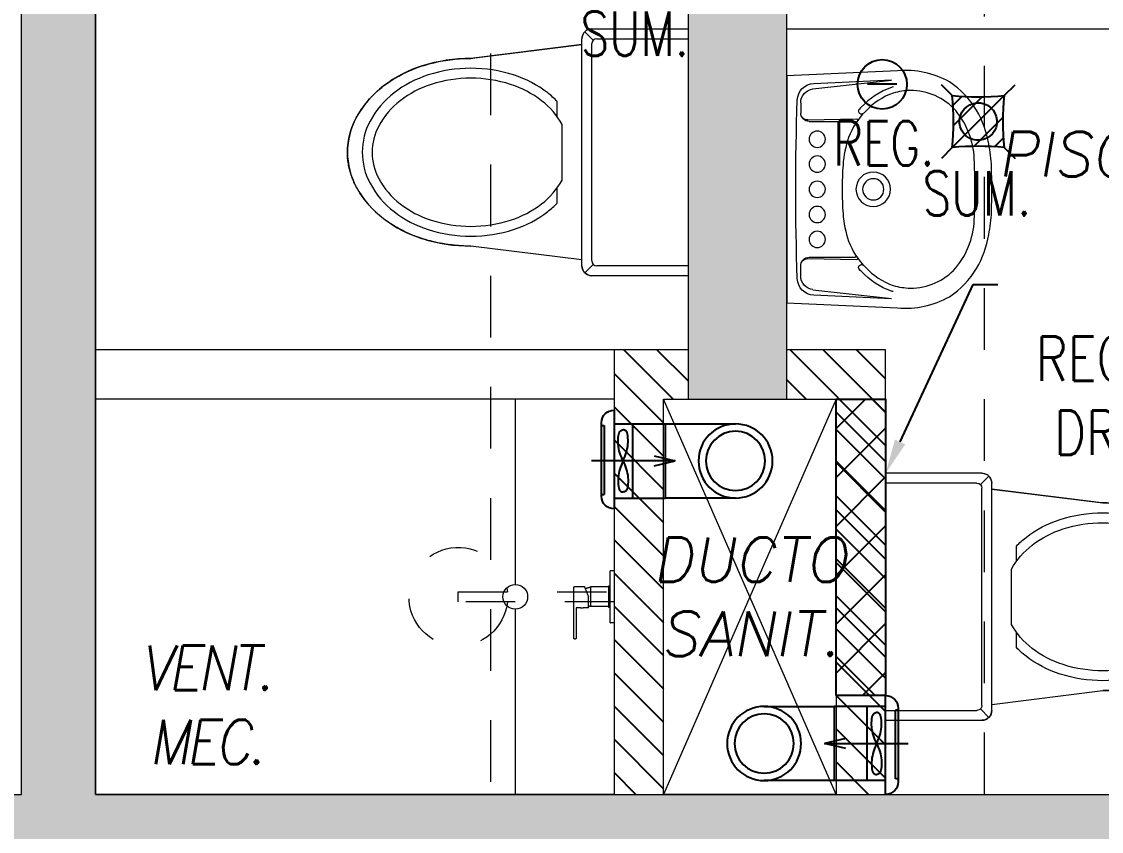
# Model space of a CAD drawing. Header units: millimetres. Extents: x -3 to 53, y -110 to 39.
# Drawn here: x 44.05 to 46.237, y 4.125 to 5.765 of the extents above; entities that cross this region are included whole.
import ezdxf
from ezdxf import colors
from ezdxf.entities.mleader import LeaderData, LeaderLine
from ezdxf.math import Vec2, Vec3

# ---------------------------------------------------------------- set-up
doc = ezdxf.new("R2010")
doc.units = ezdxf.units.MM
doc.linetypes.add('HIDDEN2', pattern=[0.1875, 0.125, -0.0625])
for name, color, linetype in [('A-EST HATCH', 8, 'Continuous'), ('A-EST PLACAS', 8, 'Continuous'), ('A-LINEAS', 8, 'Continuous'), ('A-MURO BAJO', 8, 'Continuous'), ('A-PROYECCIONES', 8, 'HIDDEN2'), ('A-SANITARIOS', 8, 'Continuous'), ('A-TEXTO-ACABADO PISO', 8, 'Continuous'), ('A-TEXTO-INDICACIONES', 8, 'Continuous'), ('DLP_TEXTO AMBIENTE', 8, 'Continuous'), ('L-06_EQ-FIN-CONT', 8, 'Continuous'), ('L3 Equipos y Ductos', 8, 'Continuous'), ('L4 Linea mediana', 8, 'Continuous'), ('L6 Linea fina', 8, 'Continuous')]:
    doc.layers.add(name, color=color, linetype=linetype)
doc.layers.add('A-MUROS', color=8, linetype='Continuous', lineweight=30)
doc.styles.add('ROMANS', font='ROMANS.shx', dxfattribs={"oblique": 10})
doc.styles.add('TXT_COTAS', font='romans.shx', dxfattribs={"width": 0.8})

# ---------------------------------------------------------------- blocks, each defined once
blk = doc.blocks.new('EST-P2')
at = {"layer": 'A-EST HATCH', "lineweight": 0}
h = blk.add_hatch(color=8, dxfattribs=at)
h.dxf.hatch_style = 1
h.paths.add_polyline_path([(-39.55, -10.99), (-39.55, -4.925), (-38.05, -4.925), (-38.05, -5.675), (-37.9, -5.675), (-37.9, -4.725), (-39.7, -4.725), (-39.7, -5.6), (-41.2, -5.6), (-41.2, -5.1), (-41.35, -5.1), (-41.35, -5.8), (-39.7, -5.8), (-39.7, -10.99)])
h.paths.add_polyline_path([(-18.45, -0.925), (-20.05, -0.925), (-20.05, 2.175), (-18.85, 2.175), (-18.85, 2.325), (-20.2, 2.325), (-20.2, -1.075), (-18.45, -1.075)])
h.paths.add_polyline_path([(-17.65, 2.325), (-17.5, 2.325), (-17.5, -1.075), (-17.65, -1.075)])
h.paths.add_polyline_path([(-12.15, 2.8), (-11.85, 2.8), (-11.85, 2.65), (-12, 2.65), (-12, -0.425), (-12.15, -0.425)])
h.paths.add_polyline_path([(-15.1, 2.175), (-15.1, -0.925), (-16.7, -0.925), (-16.7, -1.075), (-14.95, -1.075), (-14.95, 2.325), (-16.3, 2.325), (-16.3, 2.175)])
h.paths.add_polyline_path([(-5.85, 2.65), (-5.25, 2.65), (-5.25, 2.8), (-6, 2.8), (-6, -0.6), (-4.85, -0.6), (-4.85, -0.45), (-5.85, -0.45)])
h.paths.add_polyline_path([(-4.05, 2.8), (-4.05, -0.6), (-3.9, -0.6), (-3.9, 2.8)])
h.paths.add_polyline_path([(-3.1, -0.45), (-1.5, -0.45), (-1.5, 2.65), (-2.7, 2.65), (-2.7, 2.8), (-1.35, 2.8), (-1.35, -0.6), (-3.1, -0.6)])
h.paths.add_polyline_path([(-5.85, -10.9), (-5.25, -10.9), (-5.25, -11.05), (-6, -11.05), (-6, -7.65), (-4.85, -7.65), (-4.85, -7.8), (-5.85, -7.8)])
h.paths.add_polyline_path([(-4.05, -11.05), (-4.05, -7.65), (-3.9, -7.65), (-3.9, -11.05)])
h.paths.add_polyline_path([(-3.1, -7.8), (-1.5, -7.8), (-1.5, -10.9), (-2.7, -10.9), (-2.7, -11.05), (-1.35, -11.05), (-1.35, -7.65), (-3.1, -7.65)])
h.paths.add_polyline_path([(-8.7, -7.55), (-8.85, -7.55), (-8.85, -10.9), (-9, -10.9), (-9, -11.05), (-8.7, -11.05)])
h.paths.add_polyline_path([(-18.45, -7.325), (-20.05, -7.325), (-20.05, -10.425), (-18.85, -10.425), (-18.85, -10.575), (-20.2, -10.575), (-20.2, -7.175), (-18.45, -7.175)])
h.paths.add_polyline_path([(-17.65, -10.575), (-17.5, -10.575), (-17.5, -7.175), (-17.65, -7.175)])
h.paths.add_polyline_path([(-12.15, -11.05), (-11.85, -11.05), (-11.85, -10.9), (-12, -10.9), (-12, -7.825), (-12.15, -7.825)])
h.paths.add_polyline_path([(-15.1, -10.425), (-15.1, -7.325), (-16.7, -7.325), (-16.7, -7.175), (-14.95, -7.175), (-14.95, -10.575), (-16.3, -10.575), (-16.3, -10.425)])
h.paths.add_polyline_path([(-31.6, -0.925), (-30, -0.925), (-30, 2.175), (-31.2, 2.175), (-31.2, 2.325), (-29.85, 2.325), (-29.85, -1.075), (-31.6, -1.075)])
h.paths.add_polyline_path([(-32.4, 2.325), (-32.55, 2.325), (-32.55, -1.075), (-32.4, -1.075)])
h.paths.add_polyline_path([(-38.2, 2.8), (-38.2, 2.65), (-38.05, 2.65), (-38.05, -0.425), (-37.9, -0.425), (-37.9, 2.8)])
h.paths.add_polyline_path([(-34.95, 2.175), (-34.95, -0.925), (-33.35, -0.925), (-33.35, -1.075), (-35.1, -1.075), (-35.1, 2.325), (-33.75, 2.325), (-33.75, 2.175)])
h.paths.add_polyline_path([(-39.7, -2.45), (-41.35, -2.45), (-41.35, -3.15), (-41.2, -3.15), (-41.2, -2.65), (-39.7, -2.65), (-39.7, -3.525), (-37.9, -3.525), (-37.9, -2.575), (-38.05, -2.575), (-38.05, -3.325), (-39.55, -3.325), (-39.55, 2.74), (-39.7, 2.74)])
h.paths.add_polyline_path([(-44.2, 2.65), (-44.8, 2.65), (-44.8, 2.8), (-44.05, 2.8), (-44.05, -0.6), (-45.2, -0.6), (-45.2, -0.45), (-44.2, -0.45)])
h.paths.add_polyline_path([(-46, 2.8), (-46, -0.6), (-46.15, -0.6), (-46.15, 2.8)])
h.paths.add_polyline_path([(-46.95, -0.45), (-48.55, -0.45), (-48.55, 2.65), (-47.35, 2.65), (-47.35, 2.8), (-48.7, 2.8), (-48.7, -0.6), (-46.95, -0.6)])
h.paths.add_polyline_path([(-46, -11.05), (-46, -7.65), (-46.15, -7.65), (-46.15, -11.05)])
h.paths.add_polyline_path([(-46.95, -7.8), (-48.55, -7.8), (-48.55, -10.9), (-47.35, -10.9), (-47.35, -11.05), (-48.7, -11.05), (-48.7, -7.65), (-46.95, -7.65)])
h.paths.add_polyline_path([(-41.35, -7.55), (-41.2, -7.55), (-41.2, -10.9), (-41.05, -10.9), (-41.05, -11.05), (-41.35, -11.05)])
h.paths.add_polyline_path([(-31.6, -7.325), (-30, -7.325), (-30, -10.425), (-31.2, -10.425), (-31.2, -10.575), (-29.85, -10.575), (-29.85, -7.175), (-31.6, -7.175)])
h.paths.add_polyline_path([(-32.4, -10.575), (-32.55, -10.575), (-32.55, -7.175), (-32.4, -7.175)])
h.paths.add_polyline_path([(-37.9, -11.05), (-38.2, -11.05), (-38.2, -10.9), (-38.05, -10.9), (-38.05, -7.825), (-37.9, -7.825)])
h.paths.add_polyline_path([(-34.95, -10.425), (-34.95, -7.325), (-33.35, -7.325), (-33.35, -7.175), (-35.1, -7.175), (-35.1, -10.575), (-33.75, -10.575), (-33.75, -10.425)])
h.paths.add_polyline_path([(-10.35, -4.725), (-12.15, -4.725), (-12.15, -5.675), (-12, -5.675), (-12, -4.925), (-10.5, -4.925), (-10.5, -10.99), (-10.35, -10.99), (-10.35, -5.8), (-8.7, -5.8), (-8.7, -5.1), (-8.85, -5.1), (-8.85, -5.6), (-10.35, -5.6)])
h.paths.add_polyline_path([(-44.05, -11.05), (-44.05, -7.65), (-45.2, -7.65), (-45.2, -7.8), (-44.2, -7.8), (-44.2, -10.9), (-44.8, -10.9), (-44.8, -11.05)])
h.paths.add_polyline_path([(-46.9532, -2.7), (-47.1, -2.7), (-47.1, -1.5), (-44.95, -1.5), (-44.95, -1.65), (-45.4, -1.65), (-45.4, -3.25), (-45.6, -3.25), (-45.6, -1.65), (-46.95, -1.65), (-46.95, -2.7)], flags=17)
h.paths.add_polyline_path([(-46.9532, -5.55), (-47.1, -5.55), (-47.1, -6.75), (-44.95, -6.75), (-44.95, -6.6), (-45.4, -6.6), (-45.4, -5), (-45.6, -5), (-45.6, -6.6), (-46.95, -6.6), (-46.95, -5.55)], flags=17)
h.paths.add_polyline_path([(-41.1999, -4.05), (-44.05, -4.05), (-44.05, -1.5), (-44.2, -1.5), (-44.2, -4.05), (-46.95, -4.05), (-46.95, -3.45), (-47.1, -3.45), (-47.1, -4.05), (-49.85, -4.05), (-49.85, 0), (-50.05, 0), (-50.05, -8.25), (-49.85, -8.25), (-49.85, -4.2), (-47.1, -4.2), (-47.1, -4.8), (-46.95, -4.8), (-46.95, -4.2), (-44.2, -4.2), (-44.2, -6.75), (-44.05, -6.75), (-44.05, -4.2), (-41.1999, -4.2)])
h.paths.add_polyline_path([(-41.35, 2.8), (-41.35, -0.7), (-41.2, -0.7), (-41.2, 2.65), (-41.05, 2.65), (-41.05, 2.8)])
h.paths.add_polyline_path([(-10.35, 2.74), (-10.35, -2.45), (-8.7, -2.45), (-8.7, -3.15), (-8.85, -3.15), (-8.85, -2.65), (-10.35, -2.65), (-10.35, -3.525), (-12.15, -3.525), (-12.15, -2.575), (-12, -2.575), (-12, -3.325), (-10.5, -3.325), (-10.5, 2.74)])
h.paths.add_polyline_path([(-2.95, -4.05), (-0.2, -4.05), (-0.2, 0), (0, 0), (0, -8.25), (-0.2, -8.25), (-0.2, -4.2), (-2.95, -4.2), (-2.95, -4.8), (-3.1, -4.8), (-3.1, -4.2), (-5.85, -4.2), (-5.85, -6.75), (-6, -6.75), (-6, -4.2), (-8.8501, -4.2), (-8.8501, -4.05), (-6, -4.05), (-6, -1.5), (-5.85, -1.5), (-5.85, -4.05), (-3.1, -4.05), (-3.1, -3.45), (-2.95, -3.45)])
h.paths.add_polyline_path([(-8.7, 2.8), (-9, 2.8), (-9, 2.65), (-8.85, 2.65), (-8.85, -0.7), (-8.7, -0.7)])
h.paths.add_polyline_path([(-3.0968, -2.7), (-2.95, -2.7), (-2.95, -1.5), (-5.1, -1.5), (-5.1, -1.65), (-4.65, -1.65), (-4.65, -3.25), (-4.45, -3.25), (-4.45, -1.65), (-3.1, -1.65), (-3.1, -2.7)], flags=17)
h.paths.add_polyline_path([(-3.0968, -5.55), (-2.95, -5.55), (-2.95, -6.75), (-5.1, -6.75), (-5.1, -6.6), (-4.65, -6.6), (-4.65, -5), (-4.45, -5), (-4.45, -6.6), (-3.1, -6.6), (-3.1, -5.55)], flags=17)
h.paths.add_polyline_path([(-23.35, -3.525), (-23.2, -3.525), (-23.2, 0.475), (-23.35, 0.475)])
h.paths.add_polyline_path([(-27.6, -3.525), (-37, -3.525), (-37, -3.375), (-33.45, -3.375), (-33.45, -1.975), (-33.25, -1.975), (-33.25, -3.375), (-30.35, -3.375), (-30.35, -1.975), (-30.2, -1.975), (-30.2, -3.375), (-27.8, -3.375), (-27.8, -2.125), (-29.45, -2.125), (-29.45, -1.975), (-27.175, -1.975), (-27.175, -2.125), (-27.6, -2.125)])
h.paths.add_polyline_path([(-27.15, -3.525), (-25.05, -3.525), (-25.05, -3.375), (-27, -3.375), (-27, 0.325), (-25.05, 0.325), (-25.05, 0.475), (-27, 0.475), (-27, 2.325), (-27.85, 2.325), (-27.85, 2.175), (-27.15, 2.175)])
h.paths.add_polyline_path([(-22.45, -2.125), (-22.45, -3.525), (-13.05, -3.525), (-13.05, -3.375), (-16.6, -3.375), (-16.6, -1.975), (-16.8, -1.975), (-16.8, -3.375), (-19.7, -3.375), (-19.7, -1.975), (-19.85, -1.975), (-19.85, -3.375), (-22.25, -3.375), (-22.25, -2.125), (-20.6, -2.125), (-20.6, -1.975), (-22.825, -1.975), (-22.825, -2.125)])
h.paths.add_polyline_path([(-22.85, 2.175), (-22.2, 2.175), (-22.2, 2.325), (-23.05, 2.325), (-23.05, -3.525), (-22.85, -3.525)])
h.paths.add_polyline_path([(-23.05, -6.3), (-23.05, -10.575), (-22.2, -10.575), (-22.2, -10.425), (-22.85, -10.425), (-22.85, -6.3)])
h.paths.add_polyline_path([(-21.05, -6.275), (-21.05, -6.125), (-22.85, -6.125), (-22.85, -4.875), (-20.3, -4.875), (-20.3, -6.275), (-20.15, -6.275), (-20.15, -4.875), (-16.8, -4.875), (-16.8, -6.275), (-16.6, -6.275), (-16.6, -4.875), (-13.05, -4.875), (-13.05, -4.725), (-23.05, -4.725), (-23.05, -6.275)])
h.paths.add_polyline_path([(-27, -6.3), (-27, -10.025), (-23.35, -10.025), (-23.35, -7.375), (-25.7, -7.375), (-25.7, -6.825), (-26, -6.825), (-26, -6.675), (-25.55, -6.675), (-25.55, -7.225), (-23.35, -7.225), (-23.35, -4.875), (-26, -4.875), (-26, -4.725), (-23.2, -4.725), (-23.2, -10.175), (-27, -10.175), (-27, -10.575), (-27.85, -10.575), (-27.85, -10.425), (-27.15, -10.425), (-27.15, -6.3)])
h.paths.add_polyline_path([(-29, -6.275), (-29, -6.125), (-27.2, -6.125), (-27.2, -4.875), (-29.75, -4.875), (-29.75, -6.275), (-29.9, -6.275), (-29.9, -4.875), (-33.25, -4.875), (-33.25, -6.275), (-33.45, -6.275), (-33.45, -4.875), (-37, -4.875), (-37, -4.725), (-27, -4.725), (-27, -6.275)])
at = {"layer": 'A-EST PLACAS', "color": 8, "lineweight": 0}
for points in [[(-2.95, -4.05), (-0.2, -4.05), (-0.2, 0), (0, 0), (0, -8.25), (-0.2, -8.25), (-0.2, -4.2), (-2.95, -4.2), (-2.95, -4.8), (-3.1, -4.8), (-3.1, -4.2), (-5.85, -4.2), (-5.85, -6.75), (-6, -6.75), (-6, -4.2), (-8.8501, -4.2), (-8.8501, -4.05), (-6, -4.05), (-6, -1.5), (-5.85, -1.5), (-5.85, -4.05), (-3.1, -4.05), (-3.1, -3.45), (-2.95, -3.45)], [(-3.0968, -2.7), (-2.95, -2.7), (-2.95, -1.5), (-5.1, -1.5), (-5.1, -1.65), (-4.65, -1.65), (-4.65, -3.25), (-4.45, -3.25), (-4.45, -1.65), (-3.1, -1.65), (-3.1, -2.7)]]:
    blk.add_lwpolyline(points, close=True, dxfattribs=at)
blk = doc.blocks.new('SIFON JET_PLANTA')
at = {"color": 8, "lineweight": 0, "extrusion": (-2.64698e-23, 6.61744e-24, -1)}
for p, q in [((-0.2129, 0.239, 0), (-0.211, 0.2419, 0)), ((-0.211, 0.2419, 0), (-0.2091, 0.2441, 0)), ((-0.2091, 0.2441, 0), (-0.2077, 0.2455, 0)), ((-0.2077, 0.2455, 0), (-0.2055, 0.247, 0)), ((-0.2055, 0.247, 0), (-0.2007, 0.2492, 0)), ((-0.2007, 0.2492, 0), (-0.195, 0.25, 0)), ((-0.195, 0.25, 0), (-0.195, 0.25, 0)), ((-0.195, 0.25, 0), (-0.1605, 0.25, 0)), ((-0.1605, 0.25, 0), (-0.0975, 0.25, 0)), ((-0.0975, 0.25, 0), (-0.0323, 0.25, 0)), ((-0.0323, 0.25, 0), (0, 0.25, 0)), ((0, 0.25, 0), (0, -0.25, 0)), ((-0.215, 0.2278, 0), (-0.2149, 0.2323, 0)), ((-0.215, 0.2234, 0), (-0.215, 0.2278, 0)), ((-0.215, 0.2181, 0), (-0.215, 0.2234, 0)), ((-0.2149, 0.2323, 0), (-0.2142, 0.2356, 0)), ((-0.2142, 0.2356, 0), (-0.2129, 0.239, 0)), ((-0.4322, 0.191, 0), (-0.215, 0.2181, 0)), ((-0.5385, 0.1749, 0), (-0.5346, 0.176, 0)), ((-0.5346, 0.176, 0), (-0.5265, 0.1784, 0)), ((-0.5265, 0.1784, 0), (-0.5216, 0.1797, 0)), ((-0.5216, 0.1797, 0), (-0.5148, 0.1813, 0)), ((-0.5148, 0.1813, 0), (-0.5079, 0.1829, 0)), ((-0.5079, 0.1829, 0), (-0.5016, 0.1842, 0)), ((-0.5016, 0.1842, 0), (-0.4865, 0.1867, 0)), ((-0.4865, 0.1867, 0), (-0.4763, 0.188, 0)), ((-0.4763, 0.188, 0), (-0.4726, 0.1884, 0)), ((-0.4726, 0.1884, 0), (-0.4636, 0.1892, 0)), ((-0.4636, 0.1892, 0), (-0.4549, 0.1897, 0)), ((-0.4549, 0.1897, 0), (-0.449, 0.1899, 0)), ((-0.449, 0.1899, 0), (-0.44, 0.19, 0)), ((-0.44, 0.19, 0), (-0.4322, 0.191, 0)), ((-0.5908, 0.1517, 0), (-0.5862, 0.1543, 0)), ((-0.5862, 0.1543, 0), (-0.5794, 0.158, 0)), ((-0.5794, 0.158, 0), (-0.5693, 0.1629, 0)), ((-0.5693, 0.1629, 0), (-0.5517, 0.1703, 0)), ((-0.5517, 0.1703, 0), (-0.5465, 0.1722, 0)), ((-0.5465, 0.1722, 0), (-0.5385, 0.1749, 0)), ((-0.6251, 0.1276, 0), (-0.6206, 0.1314, 0)), ((-0.6206, 0.1314, 0), (-0.6168, 0.1344, 0)), ((-0.6168, 0.1344, 0), (-0.6106, 0.1389, 0)), ((-0.6106, 0.1389, 0), (-0.6061, 0.142, 0)), ((-0.6061, 0.142, 0), (-0.6, 0.1461, 0)), ((-0.6, 0.1461, 0), (-0.5963, 0.1484, 0)), ((-0.5963, 0.1484, 0), (-0.5908, 0.1517, 0)), ((-0.6453, 0.108, 0), (-0.6386, 0.1152, 0)), ((-0.6386, 0.1152, 0), (-0.6326, 0.121, 0)), ((-0.6326, 0.121, 0), (-0.6299, 0.1235, 0)), ((-0.6299, 0.1235, 0), (-0.6251, 0.1276, 0)), ((-0.6634, 0.0845, 0), (-0.6611, 0.088, 0)), ((-0.6611, 0.088, 0), (-0.657, 0.0936, 0)), ((-0.657, 0.0936, 0), (-0.6534, 0.0984, 0)), ((-0.657, 0.0936, 0), (-0.657, 0.0936, 0)), ((-0.6534, 0.0984, 0), (-0.6503, 0.1023, 0)), ((-0.6534, 0.0984, 0), (-0.6534, 0.0984, 0)), ((-0.6503, 0.1023, 0), (-0.6453, 0.108, 0)), ((-0.6745, 0.0655, 0), (-0.6722, 0.0699, 0)), ((-0.6722, 0.0699, 0), (-0.6705, 0.0728, 0)), ((-0.6705, 0.0728, 0), (-0.669, 0.0755, 0)), ((-0.669, 0.0755, 0), (-0.6672, 0.0785, 0)), ((-0.6672, 0.0785, 0), (-0.665, 0.082, 0)), ((-0.665, 0.082, 0), (-0.6634, 0.0845, 0)), ((-0.6838, 0.0421, 0), (-0.6819, 0.048, 0)), ((-0.6819, 0.048, 0), (-0.6804, 0.0521, 0)), ((-0.6804, 0.0521, 0), (-0.6793, 0.0547, 0)), ((-0.6793, 0.0547, 0), (-0.6779, 0.0582, 0)), ((-0.6779, 0.0582, 0), (-0.6745, 0.0655, 0)), ((-0.6745, 0.0655, 0), (-0.6745, 0.0655, 0)), ((-0.6887, 0.0194, 0), (-0.6881, 0.0236, 0)), ((-0.6881, 0.0236, 0), (-0.6872, 0.0284, 0)), ((-0.6881, 0.0236, 0), (-0.6881, 0.0236, 0)), ((-0.6872, 0.0284, 0), (-0.6867, 0.031, 0)), ((-0.6867, 0.031, 0), (-0.6855, 0.0361, 0)), ((-0.6855, 0.0361, 0), (-0.6838, 0.0421, 0)), ((-0.6855, 0.0361, 0), (-0.6855, 0.0361, 0)), ((-0.6838, 0.0421, 0), (-0.6838, 0.0421, 0)), ((-0.69, 0, 0), (-0.6899, 0.0044, 0)), ((-0.6899, 0.0044, 0), (-0.6897, 0.0096, 0)), ((-0.6897, 0.0096, 0), (-0.6893, 0.014, 0)), ((-0.6893, 0.014, 0), (-0.6887, 0.0194, 0)), ((-0.6899, -0.0065, 0), (-0.69, 0, 0)), ((-0.6896, -0.0111, 0), (-0.6899, -0.0065, 0)), ((-0.6891, -0.0164, 0), (-0.6896, -0.0111, 0)), ((-0.6881, -0.0232, 0), (-0.6891, -0.0164, 0)), ((-0.6876, -0.0264, 0), (-0.6881, -0.0232, 0)), ((-0.687, -0.0296, 0), (-0.6876, -0.0264, 0)), ((-0.6864, -0.0321, 0), (-0.687, -0.0296, 0)), ((-0.6855, -0.0361, 0), (-0.6864, -0.0321, 0)), ((-0.6838, -0.0419, 0), (-0.6855, -0.0361, 0)), ((-0.6827, -0.0457, 0), (-0.6838, -0.0419, 0)), ((-0.6814, -0.0492, 0), (-0.6827, -0.0457, 0)), ((-0.6803, -0.0522, 0), (-0.6814, -0.0492, 0)), ((-0.6792, -0.0551, 0), (-0.6803, -0.0522, 0)), ((-0.6779, -0.0581, 0), (-0.6792, -0.0551, 0)), ((-0.677, -0.0602, 0), (-0.6779, -0.0581, 0)), ((-0.6751, -0.0642, 0), (-0.677, -0.0602, 0)), ((-0.6722, -0.0699, 0), (-0.6751, -0.0642, 0)), ((-0.6706, -0.0727, 0), (-0.6722, -0.0699, 0)), ((-0.6679, -0.0774, 0), (-0.6706, -0.0727, 0)), ((-0.6646, -0.0826, 0), (-0.6679, -0.0774, 0)), ((-0.6623, -0.0862, 0), (-0.6646, -0.0826, 0)), ((-0.6599, -0.0897, 0), (-0.6623, -0.0862, 0)), ((-0.6554, -0.0958, 0), (-0.6599, -0.0897, 0)), ((-0.6494, -0.1032, 0), (-0.6554, -0.0958, 0)), ((-0.6458, -0.1074, 0), (-0.6494, -0.1032, 0)), ((-0.64, -0.1137, 0), (-0.6458, -0.1074, 0)), ((-0.6379, -0.1158, 0), (-0.64, -0.1137, 0)), ((-0.6347, -0.119, 0), (-0.6379, -0.1158, 0)), ((-0.6335, -0.1201, 0), (-0.6347, -0.119, 0)), ((-0.6347, -0.119, 0), (-0.6347, -0.119, 0)), ((-0.6318, -0.1217, 0), (-0.6335, -0.1201, 0)), ((-0.6305, -0.123, 0), (-0.6318, -0.1217, 0)), ((-0.6318, -0.1217, 0), (-0.6318, -0.1217, 0)), ((-0.6288, -0.1244, 0), (-0.6305, -0.123, 0)), ((-0.6276, -0.1255, 0), (-0.6288, -0.1244, 0)), ((-0.6262, -0.1268, 0), (-0.6276, -0.1255, 0)), ((-0.6245, -0.1281, 0), (-0.6262, -0.1268, 0)), ((-0.6235, -0.1291, 0), (-0.6245, -0.1281, 0)), ((-0.6245, -0.1281, 0), (-0.6245, -0.1281, 0)), ((-0.6223, -0.13, 0), (-0.6235, -0.1291, 0)), ((-0.6215, -0.1307, 0), (-0.6223, -0.13, 0)), ((-0.6204, -0.1315, 0), (-0.6215, -0.1307, 0)), ((-0.6193, -0.1324, 0), (-0.6204, -0.1315, 0)), ((-0.6179, -0.1335, 0), (-0.6193, -0.1324, 0)), ((-0.6168, -0.1344, 0), (-0.6179, -0.1335, 0)), ((-0.6153, -0.1355, 0), (-0.6168, -0.1344, 0)), ((-0.6142, -0.1363, 0), (-0.6153, -0.1355, 0)), ((-0.612, -0.1379, 0), (-0.6142, -0.1363, 0)), ((-0.6086, -0.1403, 0), (-0.612, -0.1379, 0)), ((-0.607, -0.1415, 0), (-0.6086, -0.1403, 0)), ((-0.6058, -0.1422, 0), (-0.607, -0.1415, 0)), ((-0.6039, -0.1435, 0), (-0.6058, -0.1422, 0)), ((-0.602, -0.1448, 0), (-0.6039, -0.1435, 0)), ((-0.6004, -0.1458, 0), (-0.602, -0.1448, 0)), ((-0.5987, -0.1469, 0), (-0.6004, -0.1458, 0)), ((-0.5964, -0.1483, 0), (-0.5987, -0.1469, 0)), ((-0.595, -0.1492, 0), (-0.5964, -0.1483, 0)), ((-0.5936, -0.15, 0), (-0.595, -0.1492, 0)), ((-0.5918, -0.1511, 0), (-0.5936, -0.15, 0)), ((-0.5896, -0.1524, 0), (-0.5918, -0.1511, 0)), ((-0.5871, -0.1538, 0), (-0.5896, -0.1524, 0)), ((-0.5833, -0.1559, 0), (-0.5871, -0.1538, 0)), ((-0.5781, -0.1587, 0), (-0.5833, -0.1559, 0)), ((-0.5759, -0.1598, 0), (-0.5781, -0.1587, 0)), ((-0.5738, -0.1608, 0), (-0.5759, -0.1598, 0)), ((-0.5702, -0.1625, 0), (-0.5738, -0.1608, 0)), ((-0.5675, -0.1637, 0), (-0.5702, -0.1625, 0)), ((-0.5659, -0.1645, 0), (-0.5675, -0.1637, 0)), ((-0.5644, -0.1652, 0), (-0.5659, -0.1645, 0)), ((-0.5614, -0.1664, 0), (-0.5644, -0.1652, 0)), ((-0.5598, -0.1671, 0), (-0.5614, -0.1664, 0)), ((-0.5568, -0.1683, 0), (-0.5598, -0.1671, 0)), ((-0.5543, -0.1693, 0), (-0.5568, -0.1683, 0)), ((-0.551, -0.1706, 0), (-0.5543, -0.1693, 0)), ((-0.5491, -0.1713, 0), (-0.551, -0.1706, 0)), ((-0.5465, -0.1722, 0), (-0.5491, -0.1713, 0)), ((-0.5449, -0.1728, 0), (-0.5465, -0.1722, 0)), ((-0.5428, -0.1735, 0), (-0.5449, -0.1728, 0)), ((-0.5412, -0.174, 0), (-0.5428, -0.1735, 0)), ((-0.5385, -0.1749, 0), (-0.5412, -0.174, 0)), ((-0.5352, -0.1759, 0), (-0.5385, -0.1749, 0)), ((-0.5385, -0.1749, 0), (-0.5385, -0.1749, 0)), ((-0.5321, -0.1768, 0), (-0.5352, -0.1759, 0)), ((-0.5296, -0.1775, 0), (-0.5321, -0.1768, 0)), ((-0.5267, -0.1783, 0), (-0.5296, -0.1775, 0)), ((-0.5238, -0.1791, 0), (-0.5267, -0.1783, 0)), ((-0.5267, -0.1783, 0), (-0.5267, -0.1783, 0)), ((-0.5217, -0.1796, 0), (-0.5238, -0.1791, 0)), ((-0.5177, -0.1807, 0), (-0.5217, -0.1796, 0)), ((-0.5151, -0.1813, 0), (-0.5177, -0.1807, 0)), ((-0.5118, -0.1821, 0), (-0.5151, -0.1813, 0)), ((-0.5094, -0.1826, 0), (-0.5118, -0.1821, 0)), ((-0.5066, -0.1832, 0), (-0.5094, -0.1826, 0)), ((-0.5022, -0.184, 0), (-0.5066, -0.1832, 0)), ((-0.4974, -0.1849, 0), (-0.5022, -0.184, 0)), ((-0.495, -0.1854, 0), (-0.4974, -0.1849, 0)), ((-0.4974, -0.1849, 0), (-0.4974, -0.1849, 0)), ((-0.4936, -0.1856, 0), (-0.495, -0.1854, 0)), ((-0.4916, -0.1859, 0), (-0.4936, -0.1856, 0)), ((-0.4884, -0.1864, 0), (-0.4916, -0.1859, 0)), ((-0.4862, -0.1867, 0), (-0.4884, -0.1864, 0)), ((-0.4824, -0.1872, 0), (-0.4862, -0.1867, 0)), ((-0.4812, -0.1874, 0), (-0.4824, -0.1872, 0)), ((-0.4785, -0.1877, 0), (-0.4812, -0.1874, 0)), ((-0.4761, -0.188, 0), (-0.4785, -0.1877, 0)), ((-0.4735, -0.1883, 0), (-0.4761, -0.188, 0)), ((-0.4695, -0.1887, 0), (-0.4735, -0.1883, 0)), ((-0.4651, -0.189, 0), (-0.4695, -0.1887, 0)), ((-0.4639, -0.1891, 0), (-0.4651, -0.189, 0)), ((-0.4651, -0.189, 0), (-0.4651, -0.189, 0)), ((-0.4619, -0.1893, 0), (-0.4639, -0.1891, 0)), ((-0.4592, -0.1894, 0), (-0.4619, -0.1893, 0)), ((-0.4568, -0.1896, 0), (-0.4592, -0.1894, 0)), ((-0.455, -0.1897, 0), (-0.4568, -0.1896, 0)), ((-0.4518, -0.1898, 0), (-0.455, -0.1897, 0)), ((-0.449, -0.1899, 0), (-0.4518, -0.1898, 0)), ((-0.4467, -0.1899, 0), (-0.449, -0.1899, 0)), ((-0.4428, -0.19, 0), (-0.4467, -0.1899, 0)), ((-0.44, -0.19, 0), (-0.4428, -0.19, 0)), ((-0.215, -0.2181, 0), (-0.44, -0.19, 0)), ((-0.215, -0.227, 0), (-0.215, -0.2181, 0)), ((-0.215, -0.23, 0), (-0.215, -0.227, 0)), ((-0.2147, -0.2335, 0), (-0.215, -0.23, 0)), ((-0.2138, -0.2369, 0), (-0.2147, -0.2335, 0)), ((-0.2126, -0.2395, 0), (-0.2138, -0.2369, 0)), ((-0.2138, -0.2369, 0), (-0.2138, -0.2369, 0)), ((-0.2108, -0.2423, 0), (-0.2126, -0.2395, 0)), ((-0.2126, -0.2395, 0), (-0.2126, -0.2395, 0)), ((-0.2091, -0.2441, 0), (-0.2108, -0.2423, 0)), ((-0.2108, -0.2423, 0), (-0.2108, -0.2423, 0)), ((-0.2108, -0.2423, 0), (-0.2108, -0.2423, 0)), ((-0.209, -0.244, 0), (-0.2091, -0.2441, 0)), ((-0.2067, -0.2462, 0), (-0.209, -0.244, 0)), ((-0.209, -0.244, 0), (-0.209, -0.244, 0)), ((-0.2029, -0.2484, 0), (-0.2067, -0.2462, 0)), ((-0.2067, -0.2462, 0), (-0.2067, -0.2462, 0)), ((-0.1995, -0.2495, 0), (-0.2029, -0.2484, 0)), ((-0.2029, -0.2484, 0), (-0.2029, -0.2484, 0)), ((-0.195, -0.25, 0), (-0.1995, -0.2495, 0)), ((0, -0.25, 0), (-0.195, -0.25, 0))]:
    blk.add_line(p, q, dxfattribs=at)
at = {"color": 8, "lineweight": 0}
for p, q in [((-0.2091, 0.2441, 0), (-0.1921, 0.2271, 0)), ((-0.195, 0.25, 0), (0, 0.25, 0)), ((0, 0.25, 0), (0, -0.25, 0)), ((-0.215, -0.23, 0), (-0.215, 0.23, 0)), ((-0.195, -0.22, 0), (-0.195, 0.22, 0)), ((-0.185, 0.23, 0), (0, 0.23, 0)), ((-0.215, 0.2181, 0), (-0.44, 0.19, 0)), ((-0.265, 0.0718, 0), (-0.265, 0.1028, 0)), ((-0.255, -0.0562, 0), (-0.255, 0.0562, 0)), ((-0.265, -0.1028, 0), (-0.265, -0.0718, 0)), ((-0.215, -0.2181, 0), (-0.44, -0.19, 0)), ((-0.2091, -0.2441, 0), (-0.1921, -0.2271, 0)), ((0, -0.23, 0), (-0.185, -0.23, 0)), ((0, -0.25, 0), (-0.195, -0.25, 0))]:
    blk.add_line(p, q, dxfattribs=at)
at = {"color": 8, "lineweight": 0, "elevation": 0}
for points in [[(-0.265, 0.1028, 0.0362), (-0.2844, 0.1202, 0.08725), (-0.3535, 0.1565, 0.077598), (-0.44, 0.17, 0.077598), (-0.5265, 0.1565, 0.08725), (-0.5956, 0.1202, 0.105601), (-0.6443, 0.0627, 0.12364), (-0.66, 0, 0.12364), (-0.6443, -0.0627, 0.105601), (-0.5956, -0.1202, 0.08725), (-0.5265, -0.1565, 0.077598), (-0.44, -0.17, 0.077598)], [(-0.255, 0.0562, 0.100268), (-0.2967, 0.1044, 0.08725), (-0.3596, 0.1374, 0.077598), (-0.44, 0.15, 0.077598), (-0.5204, 0.1374, 0.08725), (-0.5833, 0.1044, 0.105601), (-0.6266, 0.0532, 0.12364), (-0.64, 0, 0.12364), (-0.6266, -0.0532, 0.105601), (-0.5833, -0.1044, 0.08725), (-0.5204, -0.1374, 0.077598), (-0.44, -0.15, 0.077598)], [(-0.44, -0.15, 0.077598), (-0.3596, -0.1374, 0.08725), (-0.2967, -0.1044, 0.100268), (-0.255, -0.0562, 0.12364)], [(-0.44, -0.17, 0.077598), (-0.3535, -0.1565, 0.08725), (-0.2844, -0.1202, 0.0362), (-0.265, -0.1028, 0.12364)]]:
    blk.add_lwpolyline(points, format="xyb", dxfattribs=at)
at = {"color": 8, "lineweight": 0}
for centre, radius, start, end in [((-0.195, 0.23, 0), 0.02, 90, 180), ((-0.185, 0.22, 0), 0.01, 90, 180), ((-0.44, -0.1379, 0), 0.3279, 90, 107.4741), ((-0.4613, -0.0702, 0), 0.257, 107.4741, 127.2348), ((-0.4939, -0.0273, 0), 0.203, 127.2348, 151.4088), ((-0.544, 0, 0), 0.146, 151.4088, 180), ((-0.544, 0, 0), 0.146, 180, 208.5912), ((-0.4939, 0.0273, 0), 0.203, 208.5912, 232.7652), ((-0.4613, 0.0702, 0), 0.257, 232.7652, 252.5259), ((-0.44, 0.1379, 0), 0.3279, 252.5259, 270), ((-0.195, -0.23, 0), 0.02, 180, 270), ((-0.185, -0.22, 0), 0.01, 180, 270)]:
    blk.add_arc(centre, radius, start, end, dxfattribs=at)
blk = doc.blocks.new('BOWL-ITALGRIF_VARADERO_01')
at = {"color": 8, "lineweight": 0}
for p, q in [((-0.2032, -0.1971), (-0.2208, -0.038)), ((0.2032, -0.1971), (0.2208, -0.038)), ((-0.1404, -0.2077), (-0.1424, -0.1083)), ((0.1404, -0.2077), (0.1424, -0.1083)), ((-0.1375, -0.205), (-0.1375, -0.1117)), ((0.1375, -0.205), (0.1375, -0.1117)), ((-0.1753, -0.222), (-0.1544, -0.222)), ((0.1753, -0.222), (0.1544, -0.222))]:
    blk.add_line(p, q, dxfattribs=at)
for points in [[(-0.0917, 0.1589, -0.02989), (-0.0456, 0.1646, -0.007822), (0.0456, 0.1646, -0.02989), (0.0918, 0.1589, -0.091737), (0.1601, 0.1343, -0.112496), (0.2175, 0.0792, -0.147885), (0.2402, -0.0257), (0.23, -0.25), (-0.23, -0.25), (-0.2402, -0.0257, -0.147885), (-0.2175, 0.0792, -0.112496), (-0.1601, 0.1343, -0.091737)], [(-0.0496, -0.1363, -0.062677), (-0.1048, -0.1249, -0.110639), (-0.1576, -0.091, -0.120976), (-0.195, -0.0344, -0.061198), (-0.2, 0, -0.21707), (-0.1593, 0.092, -0.174983), (-0.0545, 0.1298, -0.010618), (0, 0.131, -0.010618), (0.0545, 0.1298, -0.174983), (0.1593, 0.092, -0.21707), (0.2, 0, -0.061198), (0.195, -0.0344, -0.120976), (0.1576, -0.091, -0.110639), (0.1048, -0.1249, -0.062677), (0.0496, -0.1363, -0.017583), (0, -0.138, -0.017583)]]:
    blk.add_lwpolyline(points, format="xyb", close=True, dxfattribs=at)
for points in [[(-0.2216, -0.0381), (-0.2145, -0.1954, 0.390823), (-0.1807, -0.2288, 0.017524), (0.1807, -0.2288, 0.390823), (0.2145, -0.1954), (0.2216, -0.0381)], [(-0.2072, -0.035, 0.005), (-0.2064, -0.038, 0.121292), (-0.166, -0.0996, 0.007977), (-0.1624, -0.1031)], [(0.2072, -0.035, -0.005), (0.2064, -0.038, -0.121292), (0.166, -0.0996, -0.007977), (0.1624, -0.1031)]]:
    blk.add_lwpolyline(points, format="xyb", dxfattribs=at)
for centre, radius in [((0, -0.075), 0.035), ((0, -0.075), 0.0215), ((-0.1015, -0.1885), 0.0165), ((-0.051, -0.1885), 0.0165), ((0, -0.1885), 0.0165), ((0.051, -0.1885), 0.0165), ((0.1015, -0.1885), 0.0165)]:
    blk.add_circle(centre, radius, dxfattribs=at)
for centre, radius, start, end in [((-0.1583, -0.0987), 0.006, 226.6431, 46.6431), ((-0.1404, -0.1083), 0.002, 54.3619, 181.1374), ((0.1404, -0.1083), 0.002, 358.8626, 125.6381), ((0.1583, -0.0987), 0.006, 133.3569, 313.3569), ((-0.1355, -0.1117), 0.002, 56.7109, 180), ((0.1048, -0.1249), 9.094947017729287e-16, 0, 217.6714), ((0.1355, -0.1117), 0.002, 0, 123.2891), ((-0.1753, -0.194), 0.028, 186.3111, 270), ((-0.1545, -0.205), 0.017, 270, 0), ((-0.1544, -0.208), 0.014, 270, 1.1374), ((0.1545, -0.205), 0.017, 180, 270), ((0.1544, -0.208), 0.014, 178.8626, 270), ((0.1753, -0.194), 0.028, 270, 353.6889)]:
    blk.add_arc(centre, radius, start, end, dxfattribs=at)
blk = doc.blocks.new('ducha marsano')
at = {"color": 8, "linetype": 'HIDDEN2', "lineweight": 0, "ltscale": 0.5, "extrusion": (-4.9425e-10, -7.91123e-10, -1)}
for p, q in [((-0.01, 0), (0.01, 0)), ((0.01, 0), (0.01, -0.3155)), ((-0.01, -0.3155), (-0.01, 0)), ((-0.0205, -0.08), (-0.0205, -0.0601)), ((-0.0155, -0.058), (-0.0157, -0.058)), ((0.0225, -0.0515), (-0.0001, -0.0515)), ((0.0225, -0.0515), (0.0225, -0.0627)), ((0.021, -0.0815), (-0.019, -0.0815)), ((0.025, -0.0815), (0.021, -0.0815)), ((0.0225, -0.0682), (0.0225, -0.077)), ((0.0225, -0.077), (0.025, -0.077)), ((0.025, -0.077), (0.0771, -0.077)), ((0.0771, -0.0815), (0.025, -0.0815)), ((0.0771, -0.077), (0.0816, -0.077)), ((0.0816, -0.0815), (0.0771, -0.0815)), ((0.0816, -0.077), (0.082, -0.077)), ((0.082, -0.0815), (0.0816, -0.0815)), ((0.082, -0.077), (0.084, -0.077)), ((0.084, -0.0815), (0.082, -0.0815)), ((0.0855, -0.0785), (0.0855, -0.08)), ((0.01, -0.3155), (-0.01, -0.3155))]:
    blk.add_line(p, q, dxfattribs=at)
for centre, radius, start, end in [((-0.0004, -0.0462), 0.02, 323.9581, 354.9298), ((0.0004, -0.0462), 0.02, 185.0702, 195.2705), ((0.019, -0.08), 0.0015, 270, 360), ((-0.084, -0.0785), 0.0015, 90, 180), ((-0.084, -0.08), 0.0015, 180, 270), ((0, -0.3155), 0.1, 95.7392, 84.2608)]:
    blk.add_arc(centre, radius, start, end, dxfattribs=at)
at = {"color": 8, "linetype": 'HIDDEN2', "lineweight": 0, "ltscale": 0.5, "extrusion": (-4.94252e-10, -7.91124e-10, -1)}
blk.add_ellipse((0, -0.0515), major_axis=(-0.0225, -0.0095), ratio=0.001448, start_param=0.425436, end_param=1.567366, dxfattribs=at)
at = {"color": 8, "linetype": 'HIDDEN2', "lineweight": 0, "ltscale": 0.5}
for points, degree in [([(-0.0305, 0), (0, 0), (0.0305, 0)], 2), ([(0.0305, 0), (0.0415, 0), (0.0525, 0)], 2), ([(0.0525, 0), (0.0525, -0.0038), (0.0525, -0.0075)], 2), ([(-0.0525, 0), (-0.0525, -0.0038), (-0.0525, -0.0075)], 2), ([(-0.0525, 0), (-0.0415, 0), (-0.0305, 0)], 2), ([(-0.0525, -0.0075), (-0.0525, -0.0075), (-0.0525, -0.0075)], 2), ([(0.0305, -0.008), (0, -0.008), (-0.0305, -0.008)], 2), ([(-0.0215, -0.008), (-0.0215, -0.0093), (-0.0215, -0.0105)], 2), ([(-0.021, -0.011), (-0.007, -0.011), (0.007, -0.011), (0.021, -0.011)], 3), ([(-0.02, -0.011), (-0.02, -0.0294), (-0.02, -0.0477)], 2), ([(0.02, -0.011), (0.02, -0.0294), (0.02, -0.0477)], 2), ([(0.0215, -0.008), (0.0215, -0.0093), (0.0215, -0.0105)], 2), ([(-0.0197, -0.048), (0, -0.048), (0.0197, -0.048)], 2)]:
    blk.add_open_spline(points, degree=degree, dxfattribs=at)
for points, weights in [([(-0.0525, -0.0075), (-0.0525, -0.0075), (-0.0525, -0.0075)], [1, 0.990847086912, 0.982266230892]), ([(-0.052, -0.008), (-0.0525, -0.008), (-0.0525, -0.0075)], [1, 0.707106781193, 1]), ([(-0.0215, -0.0105), (-0.0215, -0.011), (-0.021, -0.011)], [1, 0.70710678154, 1]), ([(0.0211, -0.011), (0.0211, -0.011), (0.021, -0.011)], [1, 0.992411795776, 1]), ([(0.052, -0.008), (0.0521, -0.008), (0.0521, -0.008)], [1, 0.992411795771, 1]), ([(-0.02, -0.0477), (-0.02, -0.048), (-0.0197, -0.048)], [1, 0.707106780138, 1]), ([(0.02, -0.0477), (0.02, -0.048), (0.0197, -0.048)], [1, 0.707106779703, 1])]:
    blk.add_rational_spline(points, weights, degree=2, dxfattribs=at)
for points, knots in [([(-0.0305, -0.008), (-0.0332, -0.008), (-0.0374, -0.008), (-0.0424, -0.008), (-0.0458, -0.008), (-0.0486, -0.008), (-0.0512, -0.008), (-0.052, -0.008), (-0.052, -0.008)], [0, 0, 0, 0, 8.104572, 12.495263, 16.885954, 21.276645, 25.667336, 33.771908, 33.771908, 33.771908, 33.771908]), ([(0.052, -0.008), (0.052, -0.008), (0.0512, -0.008), (0.0486, -0.008), (0.0458, -0.008), (0.0424, -0.008), (0.0374, -0.008), (0.0332, -0.008), (0.0305, -0.008)], [0, 0, 0, 0, 8.104572, 12.495263, 16.885954, 21.276645, 25.667336, 33.771908, 33.771908, 33.771908, 33.771908]), ([(0.0225, -0.0682), (0.0225, -0.0682), (0.0225, -0.0682), (0.0225, -0.0679), (0.0224, -0.0677), (0.0224, -0.0672), (0.0224, -0.0669), (0.0223, -0.0662), (0.0223, -0.0658), (0.0223, -0.0652), (0.0223, -0.0648), (0.0224, -0.0641), (0.0224, -0.0638), (0.0224, -0.0633), (0.0225, -0.0631), (0.0225, -0.0628), (0.0225, -0.0627), (0.0225, -0.0627)], [0.4148436, 0.4148436, 0.4148436, 0.4148436, 0.5185541, 0.5185541, 0.6222645, 0.6222645, 0.7259759, 0.7259759, 0.8296873, 0.8296873, 0.9333987, 0.9333987, 1.03711, 1.03711, 1.1408205, 1.1408205, 1.2445309, 1.2445309, 1.2445309, 1.2445309])]:
    blk.add_open_spline(points, degree=3, knots=knots, dxfattribs=at)
for points, weights, degree, knots in [([(0.0211, -0.011), (0.0211, -0.011), (0.0211, -0.011), (0.0211, -0.011), (0.0214, -0.0109), (0.0215, -0.0107), (0.0215, -0.0105)], [0.918641037743, 0.918640949346, 0.918640860949, 0.918640772552, 0.789223156395, 0.789223156395, 0.918640772552], 3, [0.1238988, 0.1238988, 0.1238988, 0.1238988, 0.1238993, 0.1238993, 0.1238993, 0.78603, 0.78603, 0.78603, 0.78603]), ([(0.0521, -0.008), (0.0521, -0.008), (0.0521, -0.008), (0.0525, -0.0079), (0.0525, -0.0075)], [0.918641037749, 0.918640905153, 0.918640772558, 0.724517853988, 0.918640772558], 2, [0.1238988, 0.1238988, 0.1238988, 0.1238993, 0.1238993, 0.7860311, 0.7860311, 0.7860311])]:
    blk.add_rational_spline(points, weights, degree=degree, knots=knots, dxfattribs=at)
blk = doc.blocks.new('DPTO 65')
at = {"layer": 'A-LINEAS', "color": 8, "lineweight": 0}
for p, q in [((-5, 0.95), (-5, 0.575)), ((-4.35, 0.95), (-4.7, 0.15)), ((-4.35, 0.15), (-4.7, 0.95)), ((-5, 0.525), (-5, 0.15))]:
    blk.add_line(p, q, dxfattribs=at)
blk.add_circle((-5, 0.55, 0), 0.025, dxfattribs=at)
at = {"layer": 'A-MURO BAJO', "color": 8, "lineweight": 0}
for p, q in [((-4.45, 1.7), (-3.1, 1.7)), ((-4.8, 1.05), (-5.85, 1.05)), ((-4.8, 0.95), (-5.85, 0.95))]:
    blk.add_line(p, q, dxfattribs=at)
at = {"layer": 'A-MUROS', "color": 8, "lineweight": 0}
for p, q in [((-5.85, 0.15), (-5.85, 2.7)), ((-4.65, 2.55), (-4.65, 1.05)), ((-4.45, 1.05), (-4.45, 2.55)), ((-4.65, 1.05), (-4.8, 1.05)), ((-4.8, 1.05), (-4.8, 0.15)), ((-4.25, 1.05), (-4.45, 1.05)), ((-4.25, 0.15), (-4.25, 1.05)), ((-4.8, 0.15), (-5.85, 0.15)), ((-4.25, 0.15), (-3.1, 0.15))]:
    blk.add_line(p, q, dxfattribs=at)
at = {"layer": 'A-MUROS', "color": 8, "lineweight": 0, "elevation": 0}
blk.add_lwpolyline([(-4.7, 0.95), (-4.35, 0.95), (-4.35, 0.15), (-4.7, 0.15)], close=True, dxfattribs=at)
at = {"layer": 'A-PROYECCIONES', "color": 8, "lineweight": 0}
for p, q in [((-5.05, 2.55), (-5.05, 0.15)), ((-4.05, 0.15), (-4.05, 2.55))]:
    blk.add_line(p, q, dxfattribs=at)
at = {"layer": 'A-SANITARIOS', "color": 8, "lineweight": 0, "extrusion": (-3.60286e-08, -4.49068e-08, 1), "rotation": 1.33122328522589e-06}
blk.add_blockref('SIFON JET_PLANTA', (-4.65, 1.45, 0), dxfattribs=at)
at = {"layer": 'A-SANITARIOS', "color": 8, "lineweight": 0, "xscale": -1.000000000000001, "rotation": 270}
blk.add_blockref('BOWL-ITALGRIF_VARADERO_01', (-4.2, 1.375, 0), dxfattribs=at)
at = {"layer": 'A-SANITARIOS', "color": 8, "lineweight": 0, "extrusion": (-3.60286e-08, 4.49068e-08, -1), "zscale": -1, "rotation": 1.331223222925996e-06}
blk.add_blockref('SIFON JET_PLANTA', (4.25, 0.55, 0), dxfattribs=at)
at = {"layer": 'A-SANITARIOS', "color": 8, "lineweight": 0, "extrusion": (-7.91123e-10, 4.9425e-10, -1), "xscale": -0.9999999999999761, "rotation": 89.99999929964281}
blk.add_blockref('ducha marsano', (4.8, 0.55, 0), dxfattribs=at)
blk = doc.blocks.new('*U254')
at = {"color": 8}
for p, q in [((-0.0526, 0.0526), (-0.0746, 0.0746)), ((0.0526, 0.0526), (0.0746, 0.0746)), ((-0.0526, -0.0526), (0.0526, 0.0526)), ((-0.051, 0.0331), (-0.0331, 0.051)), ((-0.0501, -0.008), (0.008, 0.05)), ((-0.008, -0.05), (0.0501, 0.008)), ((0.0331, -0.051), (0.051, -0.0331)), ((-0.0526, -0.0526), (-0.0746, -0.0746)), ((0.0526, -0.0526), (0.0746, -0.0746))]:
    blk.add_line(p, q, dxfattribs=at)
for centre, major_axis, start_param, end_param in [((0, 0.5882), (0.1673, 0.5115), 3.359812, 3.55544), ((-0.5912, 0), (-0.5144, 0.1682), 3.360366, 3.554886), ((0.5912, 0), (-0.5144, 0.1682), 0.218773, 0.413293), ((0, 0), (0.0118, 0.036), 5.813820330443059, 12.09700563762265), ((0, -0.5882), (-0.5115, 0.1673), -1.352577, -1.156949)]:
    blk.add_ellipse(centre, major_axis=major_axis, ratio=1, start_param=start_param, end_param=end_param, dxfattribs=at)
at = {"layer": 'A-TEXTO-INDICACIONES', "color": 8, "style": 'ROMANS', "width": 0.75}
blk.add_text('SUM.', height=0.09, dxfattribs=at).set_placement((-0.1125, -0.1903))
blk = doc.blocks.new('*U258')
at = {"color": 8, "linetype": 'Continuous'}
blk.add_line((0.0296, 0), (-0.0296, 0), dxfattribs=at)
blk.add_circle((0, 0), 0.05, dxfattribs=at)
at = {"layer": 'A-TEXTO-INDICACIONES', "color": 8, "style": 'ROMANS', "width": 0.75}
blk.add_text('REG.', height=0.09, dxfattribs=at).set_placement((-0.0994, -0.1644))
blk = doc.blocks.new('IISS P2-P9')
at = {"ltscale": 0.05}
for name, p in [('*U254', (43.9445, -5.1647, 0)), ('*U258', (44.4431, -5.4124, 0)), ('*U254', (44.6376, -5.4878, 0))]:
    blk.add_blockref(name, p, dxfattribs=at)
blk = doc.blocks.new('TEXTO AMBIENTES PT')
at = {"layer": 'A-TEXTO-ACABADO PISO', "color": 8, "lineweight": 0, "insert": (45.1419, -5.5088), "char_height": 0.09, "attachment_point": 2, "style": 'ROMANS'}
blk.add_mtext_dynamic_manual_height_columns('PISO CERAMICO', width=1.20225, gutter_width=12.5, heights=[0], dxfattribs=at)
blk = doc.blocks.new('TEXTO NOTAS PT')
at = {"layer": 'A-TEXTO-INDICACIONES', "insert": (43.0733, -6.6688), "char_height": 0.09, "width": 0.4157, "attachment_point": 5, "style": 'ROMANS'}
blk.add_mtext('\\pxsm1,qc,t16;{\\W0.9;\\T0.9;VENT. MEC.}', dxfattribs=at)
blk = doc.blocks.new('TEXTO DUCTOS PT')
at = {"layer": 'A-TEXTO-INDICACIONES', "insert": (44.175, -6.45), "char_height": 0.09, "width": 0.4157, "attachment_point": 5, "style": 'ROMANS'}
blk.add_mtext('\\pxsm1,t16;DUCTO SANIT.', dxfattribs=at)
blk = doc.blocks.new('FUTURE 150')
at = {"layer": 'L3 Equipos y Ductos'}
for p, q in [((-0.104, -0.026), (-0.104, 0.174)), ((-0.1294, 0.1486), (-0.1294, -0.0006)), ((-0.104, 0.152), (0, 0.152)), ((0, 0.152), (0, 0.002)), ((-0.104, 0.002), (0, 0.002))]:
    blk.add_line(p, q, dxfattribs=at)
for centre, start, end in [((-0.104, 0.1486), 90, 180), ((-0.104, -0.0006), 180, 270)]:
    blk.add_arc(centre, 0.0254, start, end, dxfattribs=at)
at = {"layer": 'L4 Linea mediana'}
for p, q in [((-0.1294, 0.1448), (-0.1239, 0.1448)), ((-0.1239, 0.0052), (-0.1239, 0.1448)), ((-0.066, 0.152), (-0.066, 0.002)), ((-0.1294, 0.0052), (-0.1239, 0.0052))]:
    blk.add_line(p, q, dxfattribs=at)
at = {"layer": 'L6 Linea fina'}
for p, q in [((0.0199, 0.077), (-0.1499, 0.077)), ((-0.0231, 0.0872), (0.0199, 0.077)), ((-0.0231, 0.0668), (0.0199, 0.077))]:
    blk.add_line(p, q, dxfattribs=at)
for points in [[(-0.0857, 0.077), (-0.0921, 0.0934), (-0.0951, 0.1284), (-0.0911, 0.1379), (-0.0857, 0.1402)], [(-0.0857, 0.077), (-0.0794, 0.0934), (-0.0764, 0.1284), (-0.0804, 0.1379), (-0.0857, 0.1402)], [(-0.0857, 0.077), (-0.0921, 0.0606), (-0.0951, 0.0256), (-0.0911, 0.0161), (-0.0857, 0.0138)], [(-0.0857, 0.077), (-0.0794, 0.0606), (-0.0764, 0.0256), (-0.0804, 0.0161), (-0.0857, 0.0138)]]:
    blk.add_spline(points, degree=3, dxfattribs=at)
blk = doc.blocks.new('Trampa de humo')
at = {"layer": 'L3 Equipos y Ductos'}
blk.add_lwpolyline([(0.155, 0.15), (0.013, 0.15), (0.013, 0), (0.155, 0)], dxfattribs=at)
for radius in [0.075, 0.06]:
    blk.add_circle((0.155, 0.075), radius, dxfattribs=at)
blk = doc.blocks.new('FUTURE150 con trampa')
blk.add_blockref('Trampa de humo', (0.0927, 0.0279))
at = {"layer": 'L-06_EQ-FIN-CONT'}
blk.add_blockref('FUTURE 150', (0.1057, 0.0259), dxfattribs=at)
blk = doc.blocks.new('arq.')
h = blk.add_hatch()
h.set_pattern_fill('ANSI31', color=8, scale=0.015, angle=90)
h.set_pattern_definition([(135, (101.212695, 1.89359), (-0.03367596, -0.03367596), [])])
h.paths.add_polyline_path([(106.0127, 5.9436), (105.9127, 5.9436), (105.9127, 5.1435), (105.8627, 5.1435), (105.8627, 5.0435), (106.0127, 5.0435)])
h.paths.add_polyline_path([(105.6627, 5.1435), (105.5627, 5.1435), (105.5627, 5.9436), (105.4627, 5.9436), (105.4627, 5.0435), (105.6627, 5.0435)])
h.paths.add_polyline_path([(105.6627, 6.9936), (105.4627, 6.9936), (105.4627, 6.0936), (105.5627, 6.0936), (105.5627, 6.8936), (105.6627, 6.8936)])
h.paths.add_polyline_path([(106.0127, 6.9936), (105.8627, 6.9936), (105.8627, 6.8936), (105.9127, 6.8936), (105.9127, 6.0936), (106.0127, 6.0936)])
h.paths.add_polyline_path([(146.5627, 6.8936), (146.6127, 6.8936), (146.6127, 6.9936), (146.4627, 6.9936), (146.4627, 6.0935), (146.5627, 6.0935)])
h.paths.add_polyline_path([(146.5627, 5.9436), (146.4627, 5.9436), (146.4627, 5.0435), (146.6127, 5.0435), (146.6127, 5.1435), (146.5627, 5.1435)])
h.paths.add_polyline_path([(147.0127, 5.9436), (146.9127, 5.9436), (146.9127, 5.1435), (146.8127, 5.1435), (146.8127, 5.0435), (147.0127, 5.0435)])
h.paths.add_polyline_path([(147.0127, 6.9936), (146.8127, 6.9936), (146.8127, 6.8936), (146.9127, 6.8936), (146.9127, 6.0935), (147.0127, 6.0935)])
h.paths.add_polyline_path([(132.0627, 8.0686), (133.7127, 8.0686), (133.7127, 8.1686), (131.9627, 8.1686), (131.9627, 8.1486), (131.9627, 7.7186), (131.5627, 7.7186), (131.5627, 7.6186), (131.9627, 7.6186), (131.9627, 6.7686), (132.0627, 6.7686)])
h.paths.add_polyline_path([(132.0627, 5.2686), (131.9627, 5.2686), (131.9627, 4.4186), (131.1127, 4.4186), (131.1127, 4.3186), (131.9627, 4.3186), (131.9627, 3.8686), (133.7127, 3.8686), (133.7127, 3.9686), (132.0627, 3.9686)])
h.paths.add_polyline_path([(120.5127, 4.3186), (121.3627, 4.3186), (121.3627, 4.4186), (120.5127, 4.4186), (120.5127, 5.2686), (120.4127, 5.2686), (120.4127, 3.9686), (118.7627, 3.9686), (118.7627, 3.8686), (120.5127, 3.8686), (120.5127, 3.8886)])
h.paths.add_polyline_path([(120.5127, 8.1686), (118.7627, 8.1686), (118.7627, 8.0686), (120.4127, 8.0686), (120.4127, 6.7686), (120.5127, 6.7686), (120.5127, 7.6186), (120.9127, 7.6186), (120.9127, 7.7186), (120.5127, 7.7186)])
at = {"color": 8}
blk.add_blockref('EST-P2', (151.2627, 10.1436, 0), dxfattribs=at)
blk.add_blockref('DPTO 65', (151.2627, 5.9436), dxfattribs=at)
h = blk.add_hatch()
h.set_pattern_fill('_USER', color=8, scale=0.07, angle=135, double=1, pattern_type=0)
h.set_pattern_definition([(135, (103.7773, 6.2936), (-0.04949747, -0.04949747), []), (225, (103.7773, 6.2936), (0.04949747, -0.04949747), [])])
h.paths.add_polyline_path([(146.9127, 6.2936), (146.9127, 6.8936), (147.0127, 6.8936), (147.0127, 6.2936)])
at = {"color": 8, "elevation": 0}
blk.add_lwpolyline([(146.9127, 6.2936), (146.9127, 6.8936), (147.0127, 6.8936), (147.0127, 6.2936)], close=True, dxfattribs=at)
at = {"color": 8}
blk.add_blockref('IISS P2-P9', (102.5627, 12.9436), dxfattribs=at)
at = {"layer": 'A-TEXTO-INDICACIONES', "color": 8}
blk.add_blockref('TEXTO NOTAS PT', (102.5627, 12.9436), dxfattribs=at)
at = {"layer": 'A-TEXTO-INDICACIONES', "color": 8, "lineweight": 0}
blk.add_blockref('TEXTO DUCTOS PT', (102.5627, 12.9436), dxfattribs=at)
at = {"layer": 'DLP_TEXTO AMBIENTE', "color": 8}
blk.add_blockref('TEXTO AMBIENTES PT', (102.5627, 12.9436), dxfattribs=at)
at = {"layer": 'L6 Linea fina', "xscale": -1, "rotation": 180}
blk.add_blockref('FUTURE150 con trampa', (146.461, 6.8715), dxfattribs=at)
at = {"layer": 'L6 Linea fina', "xscale": -1}
blk.add_blockref('FUTURE150 con trampa', (147.0144, 6.0936, 0), dxfattribs=at)
at = {"layer": 'A-TEXTO-INDICACIONES', "color": 8}
ml = blk.add_multileader_mtext('Standard', dxfattribs=at)
ml.set_content('MURO REGISTRO DRYWALL', color=8, style='TXT_COTAS')
ml.set_leader_properties(color=7)
ml.build(insert=Vec2(0, 0))
ml.multileader.update_dxf_attribs({"dogleg_length": 0.05, "arrow_head_size": 0.07})
ctx = ml.context
ctx.base_point, ctx.char_height, ctx.arrow_head_size, ctx.landing_gap_size, ctx.plane_origin = Vec3(147.2399, 7.1259), 0.09, 0.07, 0.05, Vec3(147.586, 7.8714)
ctx.text_align_type = 2
notes = []
notes.append((ctx, [(1, (1, 1, 0), (147.1899, 7.1259), (1, 0), 0.05, [(0, [(147.0127, 6.7436)], 0, [])])]))
ctx.mtext.insert, ctx.mtext.width, ctx.mtext.defined_height, ctx.mtext.alignment, ctx.mtext.flow_direction = Vec3(147.7733, 7.1709), 0.700992, 0.8046, 3, 5
for ctx, leaders in notes:
    for number, flags, end, landing, length, lines in leaders:
        leader = LeaderData()
        leader.index, (leader.has_last_leader_line, leader.has_dogleg_vector, leader.attachment_direction) = number, flags
        leader.last_leader_point, leader.dogleg_vector, leader.dogleg_length = Vec3(end), Vec3(landing), length
        for number, points, colour, breaks in lines:
            line = LeaderLine()
            line.index, line.vertices, line.color, line.breaks = number, Vec3.list(points), colors.encode_raw_color(colour), breaks
            leader.lines.append(line)
        ctx.leaders.append(leader)

msp = doc.modelspace()

# ---------------------------------------------------------------- block references
at = {"color": 7}
msp.add_blockref('arq.', (-101.2125, -1.8936), dxfattribs=at)

doc.saveas('drawing.dxf')
